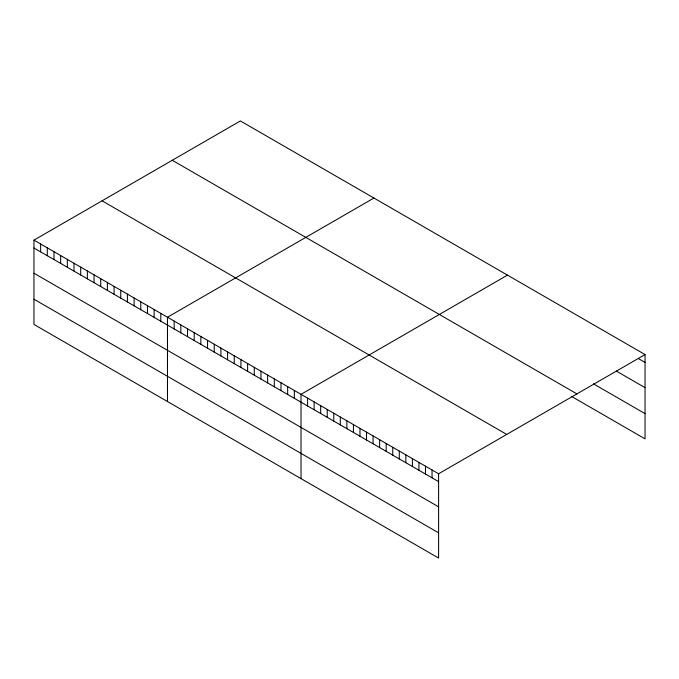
<?xml version="1.0" encoding="UTF-8"?>
<svg xmlns="http://www.w3.org/2000/svg" width="679" height="679" viewBox="0 0 679 679"><rect width="100%" height="100%" fill="white"/><g stroke="black" fill="none" stroke-linecap="round" stroke-linejoin="round"><path stroke-width="1.02" d="M33.95 240.137L438.6 473.764L438.6 558.053L33.95 324.435L33.95 240.137L240.4 120.947L645.05 354.565L645.05 438.863L571.345 396.307M373.934 198.039L167.484 317.237L167.484 401.527M507.468 275.131L301.018 394.329L301.018 478.627M438.6 473.764L645.05 354.565M638.498 358.639L645.05 362.425M616.388 371.099L645.05 387.65M593.454 383.847L645.05 413.638M172.271 160.278L576.921 393.896M102.079 200.806L506.729 434.424M33.95 247.996L438.6 481.615M33.95 273.221L438.6 506.84M33.95 299.21L438.6 532.828M432.048 469.978L432.048 477.838M425.495 466.193L425.495 474.052M418.943 462.416L418.943 470.267M412.391 458.631L412.391 466.49M405.838 454.845L405.838 462.705M399.286 451.068L399.286 458.919M392.742 447.283L392.742 455.142M386.19 443.497L386.19 451.357M379.637 439.72L379.637 447.571M373.085 435.935L373.085 443.794M366.533 432.15L366.533 440.009M359.98 428.373L359.98 436.224M353.428 424.587L353.428 432.447M346.876 420.802L346.876 428.661M340.323 417.025L340.323 424.884M333.779 413.239L333.779 421.099M327.227 409.462L327.227 417.313M320.675 405.677L320.675 413.536M314.122 401.892L314.122 409.751M307.57 398.115L307.57 405.966M294.338 390.476L294.338 398.327M287.667 386.623L287.667 394.474M280.987 382.761L280.987 390.62M274.308 378.907L274.308 386.767M267.636 375.054L267.636 382.914M260.957 371.201L260.957 379.06M254.277 367.347L254.277 375.198M247.606 363.494L247.606 371.345M240.926 359.632L240.926 367.492M234.255 355.779L234.255 363.638M227.575 351.926L227.575 359.785M220.896 348.072L220.896 355.932M214.225 344.219L214.225 352.07M207.545 340.366L207.545 348.217M200.865 336.504L200.865 344.363M194.194 332.651L194.194 340.51M187.514 328.797L187.514 336.657M180.835 324.944L180.835 332.803M174.163 321.091L174.163 328.942M160.804 313.375L160.804 321.235M154.133 309.522L154.133 317.382M147.453 305.669L147.453 313.528M140.774 301.816L140.774 309.675M134.102 297.962L134.102 305.813M127.423 294.109L127.423 301.96M120.743 290.247L120.743 298.106M114.072 286.394L114.072 294.253M107.392 282.54L107.392 290.4M100.721 278.687L100.721 286.546M94.041 274.834L94.041 282.685M87.362 270.98L87.362 278.831M80.691 267.119L80.691 274.978M74.011 263.265L74.011 271.125M67.331 259.412L67.331 267.271M60.66 255.559L60.66 263.418M53.98 251.705L53.98 259.556M47.301 247.852L47.301 255.703M40.63 243.99L40.63 251.85"/></g></svg>
